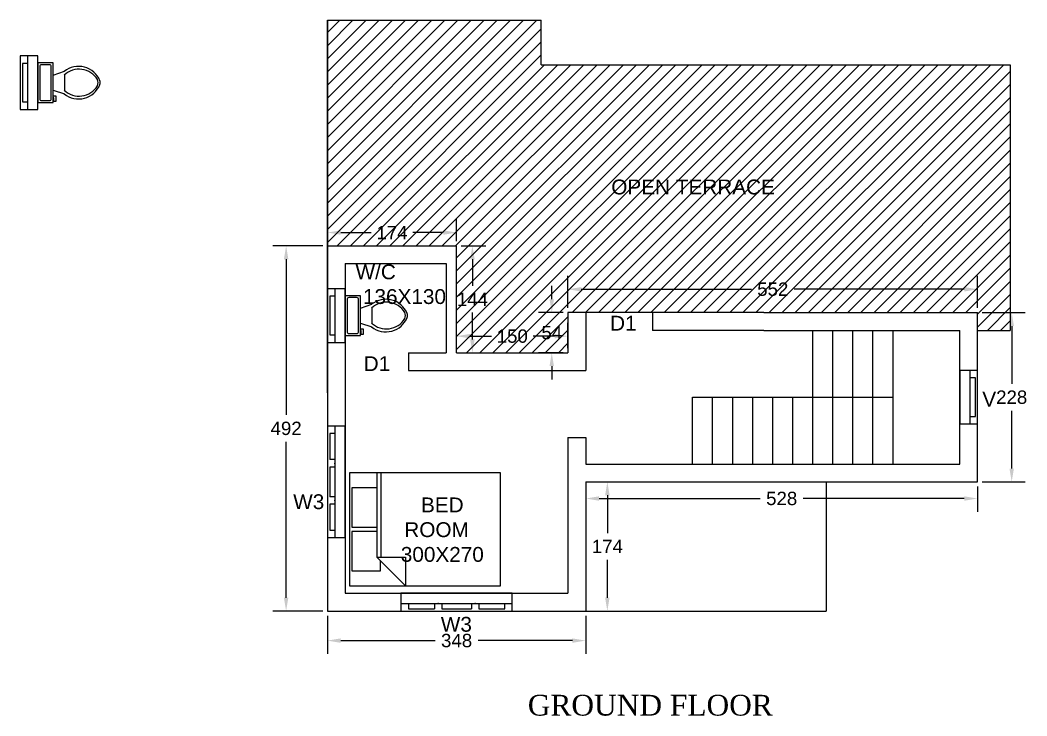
# Model space of a CAD drawing. Header units: inches. Extents: x -2903 to 3367, y -161 to 1064.
# Drawn here: x -2902.76 to -2889.2, y -135.57 to -126.2 of the extents above; entities that cross this region are included whole.
import ezdxf

# ---------------------------------------------------------------- set-up
doc = ezdxf.new("R2010")
doc.units = ezdxf.units.IN
doc.header["$MEASUREMENT"] = 0
doc.layers.add('--plan', color=7, linetype='Continuous')
doc.styles.add('SA', font='times.ttf')
doc.styles.get("Standard").update_dxf_attribs({"font": 'arial.ttf'})
doc.dimstyles.get("Standard").update_dxf_attribs({"dimtxt": 0.18, "dimasz": 0.18, "dimexe": 0.18, "dimexo": 0.0625, "dimgap": 0.09, "dimtad": 0, "dimtih": 1, "dimtoh": 1, "dimdec": 0, "dimlfac": 100, "dimzin": 0, "dimdsep": 46, "dimtxsty": 'Standard', "dimcen": 0.09, "dimadec": 0, "dimazin": 0, "dimtfac": 1, "dimtdec": 0, "dimtofl": 0, "dimtmove": 0, "dimatfit": 3, "dimfxl": 1, "dimtolj": 1, "dimtzin": 0, "dimarcsym": 0})

# ---------------------------------------------------------------- blocks, each defined once
blk = doc.blocks.new('*D742')
at = {"layer": '--plan', "color": 0, "lineweight": -2, "transparency": 16777216}
for p, q in [((-2895.079, -132.417), (-2894.67, -132.417)), ((-2894.85, -132.597), (-2894.85, -133.106)), ((-2894.85, -133.977), (-2894.85, -133.467)), ((-2895.079, -134.157), (-2894.67, -134.157))]:
    blk.add_line(p, q, dxfattribs=at)
at = {"layer": '--plan', "color": 0, "transparency": 16777216}
for points in [[(-2894.88, -132.597), (-2894.82, -132.597), (-2894.85, -132.417)], [(-2894.88, -133.977), (-2894.82, -133.977), (-2894.85, -134.157)]]:
    blk.add_solid(points, dxfattribs=at)
at = {"layer": 'Defpoints', "color": 0, "transparency": 16777216}
for p in [(-2895.141, -132.417), (-2894.85, -132.417), (-2895.141, -134.157)]:
    blk.add_point(p, dxfattribs=at)
at = {"layer": '--plan', "color": 0, "transparency": 16777216, "insert": (-2894.85, -133.287), "char_height": 0.18, "attachment_point": 5}
blk.add_mtext('\\A1;174', dxfattribs=at)
blk = doc.blocks.new('*D743')
at = {"layer": '--plan', "color": 0, "lineweight": -2, "transparency": 16777216}
for p, q in [((-2898.621, -134.219), (-2898.621, -134.735)), ((-2895.141, -134.219), (-2895.141, -134.735)), ((-2898.441, -134.555), (-2897.17, -134.555)), ((-2895.321, -134.555), (-2896.592, -134.555))]:
    blk.add_line(p, q, dxfattribs=at)
at = {"layer": '--plan', "color": 0, "transparency": 16777216}
for points in [[(-2898.441, -134.525), (-2898.441, -134.585), (-2898.621, -134.555)], [(-2895.321, -134.525), (-2895.321, -134.585), (-2895.141, -134.555)]]:
    blk.add_solid(points, dxfattribs=at)
at = {"layer": 'Defpoints', "color": 0, "transparency": 16777216}
for p in [(-2898.621, -134.157), (-2895.141, -134.157), (-2898.621, -134.555)]:
    blk.add_point(p, dxfattribs=at)
at = {"layer": '--plan', "color": 0, "transparency": 16777216, "insert": (-2896.881, -134.555), "char_height": 0.18, "attachment_point": 5}
blk.add_mtext('\\A1;348', dxfattribs=at)
blk = doc.blocks.new('*D744')
at = {"layer": '--plan', "color": 0, "lineweight": -2, "transparency": 16777216}
for p, q in [((-2898.684, -129.237), (-2899.358, -129.237)), ((-2899.178, -129.417), (-2899.178, -131.515)), ((-2899.178, -133.977), (-2899.178, -131.879)), ((-2898.684, -134.157), (-2899.358, -134.157))]:
    blk.add_line(p, q, dxfattribs=at)
at = {"layer": '--plan', "color": 0, "transparency": 16777216}
for points in [[(-2899.208, -129.417), (-2899.148, -129.417), (-2899.178, -129.237)], [(-2899.208, -133.977), (-2899.148, -133.977), (-2899.178, -134.157)]]:
    blk.add_solid(points, dxfattribs=at)
at = {"layer": 'Defpoints', "color": 0, "transparency": 16777216}
for p in [(-2899.178, -129.237), (-2898.621, -129.237), (-2898.621, -134.157)]:
    blk.add_point(p, dxfattribs=at)
at = {"layer": '--plan', "color": 0, "transparency": 16777216, "insert": (-2899.178, -131.697), "char_height": 0.18, "attachment_point": 5}
blk.add_mtext('\\A1;492', dxfattribs=at)
blk = doc.blocks.new('*D745')
at = {"layer": '--plan', "color": 0, "lineweight": -2, "transparency": 16777216}
for p, q in [((-2898.621, -129.174), (-2898.621, -128.878)), ((-2896.881, -129.174), (-2896.881, -128.878)), ((-2898.441, -129.058), (-2898.031, -129.058)), ((-2897.061, -129.058), (-2897.471, -129.058))]:
    blk.add_line(p, q, dxfattribs=at)
at = {"layer": '--plan', "color": 0, "transparency": 16777216}
for points in [[(-2898.441, -129.028), (-2898.441, -129.088), (-2898.621, -129.058)], [(-2897.061, -129.028), (-2897.061, -129.088), (-2896.881, -129.058)]]:
    blk.add_solid(points, dxfattribs=at)
at = {"layer": 'Defpoints', "color": 0, "transparency": 16777216}
for p in [(-2898.621, -129.058), (-2898.621, -129.237), (-2896.881, -129.237)]:
    blk.add_point(p, dxfattribs=at)
at = {"layer": '--plan', "color": 0, "transparency": 16777216, "insert": (-2897.751, -129.058), "char_height": 0.18, "attachment_point": 5}
blk.add_mtext('\\A1;174', dxfattribs=at)
blk = doc.blocks.new('*D746')
at = {"layer": '--plan', "color": 0, "lineweight": -2, "transparency": 16777216}
for p, q in [((-2896.819, -129.237), (-2896.488, -129.237)), ((-2896.668, -129.417), (-2896.668, -129.776)), ((-2896.668, -130.497), (-2896.668, -130.137)), ((-2896.819, -130.677), (-2896.488, -130.677))]:
    blk.add_line(p, q, dxfattribs=at)
at = {"layer": '--plan', "color": 0, "transparency": 16777216}
for points in [[(-2896.698, -129.417), (-2896.638, -129.417), (-2896.668, -129.237)], [(-2896.698, -130.497), (-2896.638, -130.497), (-2896.668, -130.677)]]:
    blk.add_solid(points, dxfattribs=at)
at = {"layer": 'Defpoints', "color": 0, "transparency": 16777216}
for p in [(-2896.881, -129.237), (-2896.881, -130.677), (-2896.668, -130.677)]:
    blk.add_point(p, dxfattribs=at)
at = {"layer": '--plan', "color": 0, "transparency": 16777216, "insert": (-2896.668, -129.957), "char_height": 0.18, "attachment_point": 5}
blk.add_mtext('\\A1;144', dxfattribs=at)
blk = doc.blocks.new('*D747')
at = {"layer": '--plan', "color": 0, "lineweight": -2, "transparency": 16777216}
for p, q in [((-2896.881, -130.614), (-2896.881, -130.274)), ((-2895.381, -130.614), (-2895.381, -130.274)), ((-2896.701, -130.454), (-2896.411, -130.454)), ((-2895.561, -130.454), (-2895.851, -130.454))]:
    blk.add_line(p, q, dxfattribs=at)
at = {"layer": '--plan', "color": 0, "transparency": 16777216}
for points in [[(-2896.701, -130.424), (-2896.701, -130.484), (-2896.881, -130.454)], [(-2895.561, -130.424), (-2895.561, -130.484), (-2895.381, -130.454)]]:
    blk.add_solid(points, dxfattribs=at)
at = {"layer": 'Defpoints', "color": 0, "transparency": 16777216}
for p in [(-2895.381, -130.454), (-2896.881, -130.677), (-2895.381, -130.677)]:
    blk.add_point(p, dxfattribs=at)
at = {"layer": '--plan', "color": 0, "transparency": 16777216, "insert": (-2896.131, -130.454), "char_height": 0.18, "attachment_point": 5}
blk.add_mtext('\\A1;150', dxfattribs=at)
blk = doc.blocks.new('*D748')
at = {"layer": '--plan', "color": 0, "lineweight": -2, "transparency": 16777216}
for p, q in [((-2895.599, -129.957), (-2895.599, -129.777)), ((-2895.444, -130.137), (-2895.779, -130.137)), ((-2895.444, -130.677), (-2895.779, -130.677)), ((-2895.599, -130.857), (-2895.599, -131.037))]:
    blk.add_line(p, q, dxfattribs=at)
at = {"layer": '--plan', "color": 0, "transparency": 16777216}
for points in [[(-2895.629, -129.957), (-2895.569, -129.957), (-2895.599, -130.137)], [(-2895.629, -130.857), (-2895.569, -130.857), (-2895.599, -130.677)]]:
    blk.add_solid(points, dxfattribs=at)
at = {"layer": 'Defpoints', "color": 0, "transparency": 16777216}
for p in [(-2895.381, -130.137), (-2895.599, -130.677), (-2895.381, -130.677)]:
    blk.add_point(p, dxfattribs=at)
at = {"layer": '--plan', "color": 0, "transparency": 16777216, "insert": (-2895.599, -130.407), "char_height": 0.18, "attachment_point": 5}
blk.add_mtext('\\A1;54', dxfattribs=at)
blk = doc.blocks.new('*D749')
at = {"layer": '--plan', "color": 0, "lineweight": -2, "transparency": 16777216}
for p, q in [((-2895.381, -130.074), (-2895.381, -129.642)), ((-2889.861, -130.074), (-2889.861, -129.642)), ((-2895.201, -129.822), (-2892.909, -129.822)), ((-2890.041, -129.822), (-2892.333, -129.822))]:
    blk.add_line(p, q, dxfattribs=at)
at = {"layer": '--plan', "color": 0, "transparency": 16777216}
for points in [[(-2895.201, -129.792), (-2895.201, -129.852), (-2895.381, -129.822)], [(-2890.041, -129.792), (-2890.041, -129.852), (-2889.861, -129.822)]]:
    blk.add_solid(points, dxfattribs=at)
at = {"layer": 'Defpoints', "color": 0, "transparency": 16777216}
for p in [(-2889.861, -129.822), (-2895.381, -130.137), (-2889.861, -130.137)]:
    blk.add_point(p, dxfattribs=at)
at = {"layer": '--plan', "color": 0, "transparency": 16777216, "insert": (-2892.621, -129.822), "char_height": 0.18, "attachment_point": 5}
blk.add_mtext('\\A1;552', dxfattribs=at)
blk = doc.blocks.new('*D750')
at = {"layer": '--plan', "color": 0, "lineweight": -2, "transparency": 16777216}
for p, q in [((-2889.799, -130.137), (-2889.222, -130.137)), ((-2889.402, -130.317), (-2889.402, -131.095)), ((-2889.402, -132.237), (-2889.402, -131.459)), ((-2889.799, -132.417), (-2889.222, -132.417))]:
    blk.add_line(p, q, dxfattribs=at)
at = {"layer": '--plan', "color": 0, "transparency": 16777216}
for points in [[(-2889.432, -130.317), (-2889.372, -130.317), (-2889.402, -130.137)], [(-2889.432, -132.237), (-2889.372, -132.237), (-2889.402, -132.417)]]:
    blk.add_solid(points, dxfattribs=at)
at = {"layer": 'Defpoints', "color": 0, "transparency": 16777216}
for p in [(-2889.861, -130.137), (-2889.861, -132.417), (-2889.402, -132.417)]:
    blk.add_point(p, dxfattribs=at)
at = {"layer": '--plan', "color": 0, "transparency": 16777216, "insert": (-2889.402, -131.277), "char_height": 0.18, "attachment_point": 5}
blk.add_mtext('\\A1;228', dxfattribs=at)
blk = doc.blocks.new('*D751')
at = {"layer": '--plan', "color": 0, "lineweight": -2, "transparency": 16777216}
for p, q in [((-2895.141, -132.479), (-2895.141, -132.821)), ((-2889.861, -132.479), (-2889.861, -132.821)), ((-2894.961, -132.641), (-2892.79, -132.641)), ((-2890.041, -132.641), (-2892.212, -132.641))]:
    blk.add_line(p, q, dxfattribs=at)
at = {"layer": '--plan', "color": 0, "transparency": 16777216}
for points in [[(-2894.961, -132.611), (-2894.961, -132.671), (-2895.141, -132.641)], [(-2890.041, -132.611), (-2890.041, -132.671), (-2889.861, -132.641)]]:
    blk.add_solid(points, dxfattribs=at)
at = {"layer": 'Defpoints', "color": 0, "transparency": 16777216}
for p in [(-2895.141, -132.417), (-2889.861, -132.417), (-2895.141, -132.641)]:
    blk.add_point(p, dxfattribs=at)
at = {"layer": '--plan', "color": 0, "transparency": 16777216, "insert": (-2892.501, -132.641), "char_height": 0.18, "attachment_point": 5}
blk.add_mtext('\\A1;528', dxfattribs=at)

msp = doc.modelspace()

# ---------------------------------------------------------------- hatches: boundary and pattern name
at = {"layer": '--plan', "transparency": 33554485}
h = msp.add_hatch(dxfattribs=at)
h.set_pattern_fill('ANSI31', color=256)
h.set_pattern_definition([(45, (-211.66632, -78.86238), (-0.0883883476, 0.0883883476), [])])
h.paths.add_polyline_path([(-2889.421, -126.797), (-2895.741, -126.797), (-2895.741, -126.197), (-2895.981, -126.197), (-2898.621, -126.197), (-2898.621, -129.237), (-2896.881, -129.237), (-2896.881, -130.677), (-2895.381, -130.677), (-2895.381, -130.137), (-2892.741, -130.137), (-2889.861, -130.137), (-2889.861, -130.377), (-2889.421, -130.377)])
h.paths.add_polyline_path([(-2898.013, -129.246), (-2897.504, -129.246), (-2897.504, -128.875), (-2898.013, -128.875)], flags=25)
h.paths.add_polyline_path([(-2896.93, -130.145), (-2896.42, -130.145), (-2896.42, -129.774), (-2896.93, -129.774)], flags=25)
h.paths.add_polyline_path([(-2896.394, -130.64), (-2895.884, -130.64), (-2895.884, -130.269), (-2896.394, -130.269)], flags=24)
h.paths.add_polyline_path([(-2895.783, -130.593), (-2895.413, -130.593), (-2895.413, -130.222), (-2895.783, -130.222)], flags=24)
h.paths.add_polyline_path([(-2892.874, -130.009), (-2892.365, -130.009), (-2892.365, -129.638), (-2892.874, -129.638)], flags=24)
h.paths.add_polyline_path([(-2894.861, -128.657), (-2892.556, -128.657), (-2892.556, -128.245), (-2894.861, -128.245)], flags=24)

# ---------------------------------------------------------------- linework, layer by layer
at = {"layer": '--plan'}
for p, q in [((-2892.741, -130.137), (-2895.381, -130.137)), ((-2892.741, -130.137), (-2889.861, -130.137)), ((-2892.741, -130.377), (-2894.241, -130.377)), ((-2892.741, -130.377), (-2890.101, -130.377)), ((-2889.861, -130.377), (-2889.421, -130.377)), ((-2895.141, -132.177), (-2890.101, -132.177)), ((-2895.141, -132.417), (-2889.861, -132.417))]:
    msp.add_line(p, q, dxfattribs=at)
for p, q in [((-2898.621, -131.217), (-2898.621, -126.197)), ((-2898.621, -128.537), (-2898.621, -126.197)), ((-2898.621, -128.537), (-2898.621, -126.197)), ((-2898.621, -126.197), (-2896.881, -126.197)), ((-2898.621, -126.197), (-2895.741, -126.197)), ((-2898.621, -126.197), (-2898.621, -134.157)), ((-2897.121, -126.197), (-2896.881, -126.197)), ((-2895.981, -126.197), (-2895.741, -126.197)), ((-2895.741, -126.797), (-2895.741, -126.197)), ((-2902.762, -126.679), (-2902.762, -127.399)), ((-2902.522, -126.679), (-2902.762, -126.679)), ((-2902.662, -126.679), (-2902.662, -127.399)), ((-2902.522, -127.399), (-2902.522, -126.679)), ((-2902.732, -126.779), (-2902.732, -127.299)), ((-2902.662, -126.779), (-2902.732, -126.779)), ((-2895.741, -126.797), (-2889.421, -126.797)), ((-2889.421, -126.797), (-2889.421, -130.377)), ((-2902.732, -127.299), (-2902.662, -127.299)), ((-2902.762, -127.399), (-2902.522, -127.399)), ((-2898.621, -129.677), (-2898.621, -128.537)), ((-2898.621, -129.237), (-2896.881, -129.237)), ((-2896.881, -130.677), (-2896.881, -129.237)), ((-2898.381, -129.477), (-2898.381, -131.217)), ((-2898.381, -129.477), (-2897.021, -129.477)), ((-2897.021, -129.477), (-2897.021, -130.677)), ((-2898.381, -129.677), (-2898.381, -130.977)), ((-2898.621, -129.817), (-2898.621, -130.537)), ((-2898.381, -129.817), (-2898.621, -129.817)), ((-2898.591, -129.917), (-2898.591, -130.437)), ((-2898.521, -129.917), (-2898.591, -129.917)), ((-2898.521, -129.817), (-2898.521, -130.537)), ((-2898.381, -130.537), (-2898.381, -129.817)), ((-2895.381, -130.137), (-2895.381, -130.677)), ((-2895.141, -130.137), (-2895.141, -130.917)), ((-2894.241, -130.137), (-2894.241, -130.377)), ((-2891.601, -130.137), (-2889.861, -130.137)), ((-2889.861, -132.417), (-2889.861, -130.137)), ((-2898.591, -130.437), (-2898.521, -130.437)), ((-2892.741, -130.377), (-2892.501, -130.377)), ((-2892.081, -132.177), (-2892.081, -130.377)), ((-2892.081, -130.377), (-2891.601, -130.377)), ((-2891.811, -132.177), (-2891.811, -130.377)), ((-2891.601, -130.377), (-2890.101, -130.377)), ((-2891.541, -132.177), (-2891.541, -130.377)), ((-2891.271, -132.177), (-2891.271, -130.377)), ((-2891.001, -132.177), (-2891.001, -130.377)), ((-2890.101, -132.177), (-2890.101, -130.377)), ((-2889.861, -130.377), (-2889.421, -130.377)), ((-2898.621, -130.537), (-2898.381, -130.537)), ((-2897.531, -130.677), (-2897.021, -130.677)), ((-2897.531, -130.677), (-2897.531, -130.917)), ((-2896.881, -130.677), (-2895.381, -130.677)), ((-2897.531, -130.917), (-2895.141, -130.917)), ((-2889.861, -130.917), (-2890.101, -130.917)), ((-2890.101, -130.917), (-2890.101, -131.637)), ((-2889.961, -131.637), (-2889.961, -130.917)), ((-2889.891, -131.017), (-2889.961, -131.017)), ((-2889.891, -131.537), (-2889.891, -131.017)), ((-2889.861, -131.637), (-2889.861, -130.917)), ((-2898.621, -131.217), (-2898.621, -134.157)), ((-2898.381, -131.217), (-2898.381, -133.917)), ((-2893.701, -132.177), (-2893.701, -131.277)), ((-2893.701, -131.277), (-2891.001, -131.277)), ((-2893.431, -132.177), (-2893.431, -131.277)), ((-2893.161, -132.177), (-2893.161, -131.277)), ((-2892.891, -132.177), (-2892.891, -131.277)), ((-2892.621, -132.177), (-2892.621, -131.277)), ((-2892.351, -132.177), (-2892.351, -131.277)), ((-2889.961, -131.537), (-2889.891, -131.537)), ((-2898.621, -131.667), (-2898.621, -133.167)), ((-2898.381, -131.667), (-2898.621, -131.667)), ((-2898.521, -131.667), (-2898.521, -133.167)), ((-2898.381, -133.167), (-2898.381, -131.667)), ((-2890.101, -131.637), (-2889.861, -131.637)), ((-2898.591, -131.767), (-2898.591, -132.117)), ((-2898.521, -131.767), (-2898.591, -131.767)), ((-2895.381, -131.817), (-2895.141, -131.817)), ((-2895.381, -131.817), (-2895.381, -133.917)), ((-2895.141, -131.817), (-2895.141, -132.177)), ((-2898.521, -132.117), (-2898.591, -132.117)), ((-2898.591, -132.217), (-2898.591, -132.617)), ((-2898.521, -132.217), (-2898.591, -132.217)), ((-2893.801, -132.177), (-2890.101, -132.177)), ((-2895.141, -132.417), (-2895.141, -134.157)), ((-2893.801, -132.417), (-2891.901, -132.417)), ((-2891.901, -132.417), (-2889.861, -132.417)), ((-2891.901, -132.417), (-2891.901, -134.157)), ((-2898.521, -132.617), (-2898.591, -132.617)), ((-2898.591, -132.717), (-2898.591, -133.067)), ((-2898.521, -132.717), (-2898.591, -132.717)), ((-2898.621, -133.167), (-2898.381, -133.167)), ((-2898.591, -133.067), (-2898.521, -133.067)), ((-2898.381, -133.917), (-2895.381, -133.917)), ((-2898.381, -133.917), (-2895.381, -133.917)), ((-2896.131, -133.917), (-2897.631, -133.917)), ((-2897.631, -133.917), (-2897.631, -134.157)), ((-2896.131, -134.157), (-2896.131, -133.917)), ((-2897.631, -134.057), (-2896.131, -134.057)), ((-2897.531, -134.057), (-2897.531, -134.127)), ((-2897.531, -134.127), (-2897.181, -134.127)), ((-2897.181, -134.057), (-2897.181, -134.127)), ((-2897.081, -134.057), (-2897.081, -134.127)), ((-2897.081, -134.127), (-2896.681, -134.127)), ((-2896.681, -134.057), (-2896.681, -134.127)), ((-2896.581, -134.057), (-2896.581, -134.127)), ((-2896.581, -134.127), (-2896.231, -134.127)), ((-2896.231, -134.127), (-2896.231, -134.057)), ((-2898.621, -134.157), (-2895.141, -134.157)), ((-2897.631, -134.157), (-2896.131, -134.157)), ((-2895.141, -134.157), (-2891.901, -134.157))]:
    msp.add_line(p, q)
at = {"color": 30}
msp.add_line((-2898.621, -126.197), (-2897.121, -126.197), dxfattribs=at)
at = {"color": 22}
for p, q in [((-2902.369, -126.797), (-2902.471, -126.797)), ((-2902.319, -126.937), (-2902.166, -126.886)), ((-2902.166, -126.937), (-2902.166, -127.14)), ((-2902.319, -127.14), (-2902.166, -127.191)), ((-2902.319, -127.216), (-2902.281, -127.216)), ((-2902.281, -127.216), (-2902.281, -127.292)), ((-2902.306, -127.241), (-2902.319, -127.241)), ((-2902.306, -127.292), (-2902.306, -127.241)), ((-2902.281, -127.292), (-2902.306, -127.292)), ((-2898.229, -129.935), (-2898.33, -129.935)), ((-2898.178, -130.075), (-2898.025, -130.024)), ((-2898.025, -130.075), (-2898.025, -130.278)), ((-2898.178, -130.278), (-2898.025, -130.329)), ((-2898.178, -130.354), (-2898.14, -130.354)), ((-2898.165, -130.379), (-2898.178, -130.379)), ((-2898.165, -130.43), (-2898.165, -130.379)), ((-2898.14, -130.43), (-2898.165, -130.43)), ((-2898.14, -130.354), (-2898.14, -130.43))]:
    msp.add_line(p, q, dxfattribs=at)
at = {"color": 22, "linetype": 'Continuous'}
for p, q in [((-2896.291, -132.295), (-2898.323, -132.295)), ((-2898.323, -132.295), (-2898.323, -133.819)), ((-2897.957, -132.295), (-2897.957, -133.433)), ((-2897.896, -133.433), (-2897.896, -132.295)), ((-2896.291, -133.819), (-2896.291, -132.295)), ((-2898.293, -132.498), (-2898.293, -133.026)), ((-2897.957, -132.498), (-2898.293, -132.498)), ((-2898.293, -133.026), (-2897.957, -133.026)), ((-2898.293, -133.087), (-2898.293, -133.616)), ((-2897.957, -133.087), (-2898.293, -133.087)), ((-2897.571, -133.819), (-2897.957, -133.433)), ((-2897.957, -133.433), (-2897.571, -133.433)), ((-2897.571, -133.433), (-2897.571, -133.819)), ((-2897.906, -133.616), (-2897.906, -133.483)), ((-2898.293, -133.616), (-2897.906, -133.616)), ((-2898.323, -133.819), (-2896.291, -133.819))]:
    msp.add_line(p, q, dxfattribs=at)
at = {"color": 22}
for points in [[(-2902.319, -126.772), (-2902.522, -126.772), (-2902.522, -127.305), (-2902.319, -127.305)], [(-2898.178, -129.909), (-2898.381, -129.909), (-2898.381, -130.443), (-2898.178, -130.443)]]:
    msp.add_lwpolyline(points, close=True, dxfattribs=at)
for points in [[(-2902.496, -126.822), (-2902.496, -127.254)], [(-2902.344, -127.254), (-2902.344, -126.822)], [(-2902.471, -127.28), (-2902.369, -127.28)], [(-2898.356, -129.96), (-2898.356, -130.392)], [(-2898.203, -130.392), (-2898.203, -129.96)], [(-2898.33, -130.417), (-2898.229, -130.417)]]:
    msp.add_lwpolyline(points, dxfattribs=at)
for centre, radius, start, end in [((-2902.474, -126.819), 0.0225, 81.8699, 188.1301), ((-2902.366, -126.819), 0.0225, 351.8699, 98.1301), ((-2901.974, -127.128), 0.309, 22.0284, 128.5307), ((-2901.968, -127.145), 0.288, 31.053, 133.6321), ((-2901.974, -126.949), 0.309, 231.4691, 337.9714), ((-2901.968, -126.932), 0.288, 226.3677, 328.9468), ((-2901.814, -127.038), 0.102, 335.7318, 24.2682), ((-2901.785, -127.038), 0.102, 344.8605, 15.1395), ((-2902.474, -127.257), 0.0225, 171.8699, 278.1301), ((-2902.366, -127.257), 0.0225, 261.8699, 8.1301), ((-2898.333, -129.957), 0.0225, 81.8699, 188.1301), ((-2898.225, -129.957), 0.0225, 351.8699, 98.1301), ((-2897.833, -130.266), 0.309, 22.0284, 128.5307), ((-2897.827, -130.283), 0.288, 31.053, 133.6321), ((-2897.833, -130.087), 0.309, 231.4691, 337.9714), ((-2897.673, -130.176), 0.102, 335.7318, 24.2682), ((-2897.644, -130.176), 0.102, 344.8605, 15.1395), ((-2897.827, -130.069), 0.288, 226.3677, 328.9468), ((-2898.333, -130.395), 0.0225, 171.8699, 278.1301), ((-2898.225, -130.395), 0.0225, 261.8699, 8.1301)]:
    msp.add_arc(centre, radius, start, end, dxfattribs=at)
for p in [(-2898.521, -132.167), (-2898.521, -132.667), (-2897.131, -134.057), (-2896.631, -134.057)]:
    msp.add_point(p)

# ---------------------------------------------------------------- texts
at = {"layer": '--plan', "ltscale": 0.1, "insert": (-2895.922, -135.285), "char_height": 0.28, "width": 17.51749, "attachment_point": 1, "style": 'SA'}
msp.add_mtext('GROUND FLOOR', dxfattribs=at)
at = {"insert": (-2894.797, -128.344), "char_height": 0.2, "width": 4.00013, "attachment_point": 1}
msp.add_mtext('OPEN TERRACE', dxfattribs=at)
at = {"char_height": 0.2, "attachment_point": 1}
for s, insert in [('\\pxqc;W/C           136X130', (-2898.324, -129.487)), ('D1', (-2894.813, -130.179)), ('D1', (-2898.133, -130.724)), ('V', (-2889.798, -131.203)), ('W3', (-2899.083, -132.584)), ('\\pxqc;BED ROOM   300X270', (-2897.814, -132.627)), ('W3', (-2897.094, -134.235))]:
    msp.add_mtext_dynamic_manual_height_columns(s, width=1.48111, gutter_width=12.5, heights=[0], dxfattribs=dict(at, insert=insert))

# ---------------------------------------------------------------- dimensions: what is measured, and where the dimension line sits
at = {"layer": '--plan'}
for p1, p2, distance, picture, middle in [((-2896.881, -129.237), (-2898.621, -129.237), -0.178, '*D745', (-2897.751, -129.058)), ((-2898.621, -134.157), (-2898.621, -129.237), 0.557, '*D744', (-2899.178, -131.697)), ((-2896.881, -129.237), (-2896.881, -130.677), 0.213, '*D746', (-2896.668, -129.957)), ((-2895.381, -130.137), (-2889.861, -130.137), 0.314, '*D749', (-2892.621, -129.822)), ((-2895.381, -130.137), (-2895.381, -130.677), -0.218, '*D748', (-2895.599, -130.407)), ((-2889.861, -130.137), (-2889.861, -132.417), 0.459, '*D750', (-2889.402, -131.277)), ((-2896.881, -130.677), (-2895.381, -130.677), 0.223, '*D747', (-2896.131, -130.454)), ((-2895.141, -134.157), (-2895.141, -132.417), -0.292, '*D742', (-2894.85, -133.287)), ((-2889.861, -132.417), (-2895.141, -132.417), 0.225, '*D751', (-2892.501, -132.641)), ((-2895.141, -134.157), (-2898.621, -134.157), 0.398, '*D743', (-2896.881, -134.555))]:
    dim = msp.add_aligned_dim(p1=p1, p2=p2, distance=distance, dimstyle='Standard', dxfattribs=at)
    dim.commit()
    dim.dimension.update_dxf_attribs({"geometry": picture, "text_midpoint": middle})

doc.saveas('drawing.dxf')
